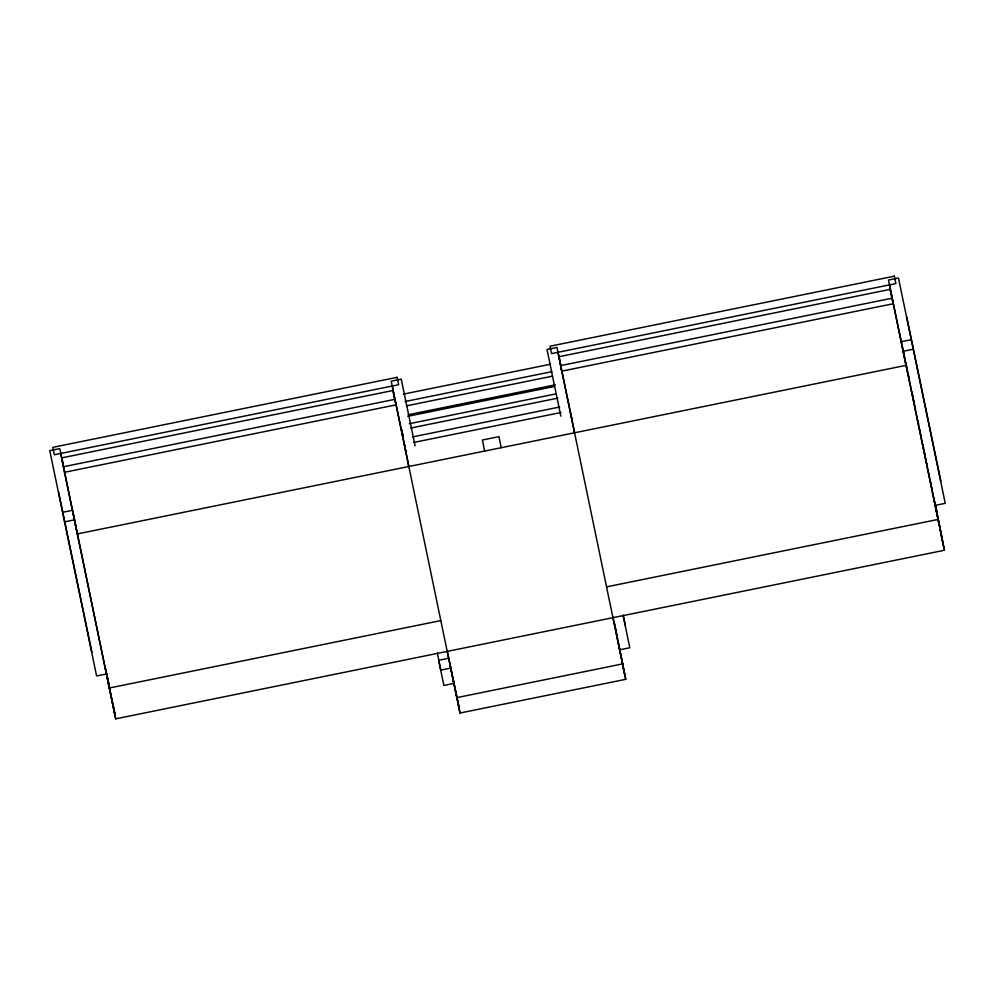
<?xml version="1.0" encoding="UTF-8"?>
<svg xmlns="http://www.w3.org/2000/svg" width="995" height="995" viewBox="0 0 995 995"><rect width="100%" height="100%" fill="white"/><g stroke="black" fill="none" stroke-linecap="round" stroke-linejoin="round"><path stroke-width="1.49" d="M403.423 394.132L550.26 364.269M404.965 401.545L551.802 371.682M935.648 505.933L944.429 550.26L115.706 718.838L64.488 472.302L395.973 404.878L392.167 385.674M406.457 405.86L552.063 376.247M408.224 414.753L555.334 384.829M407.813 416.296L554.65 386.421M409.355 423.708L556.18 393.846M410.848 428.024L557.971 398.099M412.602 436.917L559.725 406.992M62.598 512.313L72.56 510.286M901.283 341.72L911.246 339.693M413.51 442.489L561.018 412.49M64.551 521.865L74.55 519.825M903.261 351.26L913.261 349.233M106.564 673.938L96.602 675.966L49.75 450.635L59.75 448.596L114.574 713.141M935.288 505.36L945.25 503.333L898.46 278.003L888.473 280.03L941.531 535.608M440.797 620.594L109.301 688.018L105.507 668.814M606.54 586.876L938.024 519.44M448.795 658.23L438.646 660.294L443.882 685.455L454.031 683.391M450.847 668.068L440.797 670.12L437.34 652.931M619.798 649.797L629.81 647.757L623.218 616.067M456.804 697.632L622.547 663.914M394.915 399.492L460.001 713.029L625.743 679.324L618.156 641.75M906.855 317.529L940.86 481.182M900.997 339.494L901.619 342.504M903.808 353.063L904.443 356.073M906.022 363.337L906.656 366.359M906.967 368.05L907.577 371.147M908.224 373.909L909.455 380.19M911.992 392.042L914.504 404.119M914.778 405.823L915.475 408.957M917.95 420.736L918.621 424.106M919.84 429.803L920.412 432.962M920.823 434.715L921.457 437.75M922.974 444.914L923.596 447.937M923.857 449.541L925.226 455.934M925.798 458.508L926.37 461.605M926.805 463.508L927.439 466.531M928.87 473.657L929.492 476.68M930.773 482.463L931.382 485.398M933.82 497.475L934.417 500.373M935.325 504.726L937.141 513.445M892.142 298.351L944.429 550.26M623.231 615.034L625.42 625.594M614.338 622.683L614.947 625.644M615.519 627.994L616.092 630.793M571.627 418.186L556.976 347.454L546.989 349.494L560.844 416.171M612.883 616.713L622.82 664.573M560.658 365.774L625.743 679.324M415.089 445.822L401.234 379.145L391.234 381.172L405.972 451.929M401.57 429.74L402.826 435.785M447.377 651.588L457.078 698.291M106.602 673.304L109.885 689.523M58.518 491.667L91.901 652.285M930.711 482.513L931.332 485.659M931.693 487.426L932.278 490.411M933.633 497.289L938.733 522.599M941.369 535.882L943.123 544.762M899.866 334.345L900.45 337.293M901.918 344.68L906.01 365.364L77.287 533.942L73.493 514.726M889.406 284.533L893.211 303.736L561.715 371.16L557.921 351.956M616.403 632.882L617.572 638.802M619.462 648.703L620.047 651.663M622.683 664.934L624.437 673.826M570.72 413.584L574.525 432.8M501.194 447.713L499.005 436.631L482.426 440.001L484.627 451.083M457.352 698.565L459.118 707.457M452.999 678.416L460.001 713.029M449.79 663.018L453.596 682.222M401.744 429.877L402.913 435.798M401.756 431.046L402.925 436.967M404.393 444.342L408.783 466.506M113.057 704.373L114.823 713.253M107.224 675.991L115.706 718.838M60.683 453.098L64.488 472.302M397.129 377.316L52.785 447.352L54.327 454.765L398.672 384.717L397.129 377.316M894.368 276.162L550.024 346.21L551.553 353.611L895.898 283.575L894.368 276.162M392.913 390.5L61.839 457.849L63.605 466.717L394.667 399.381L392.913 390.5M890.139 289.358L559.078 356.707L560.832 365.575L891.906 298.239L890.139 289.358"/></g></svg>
